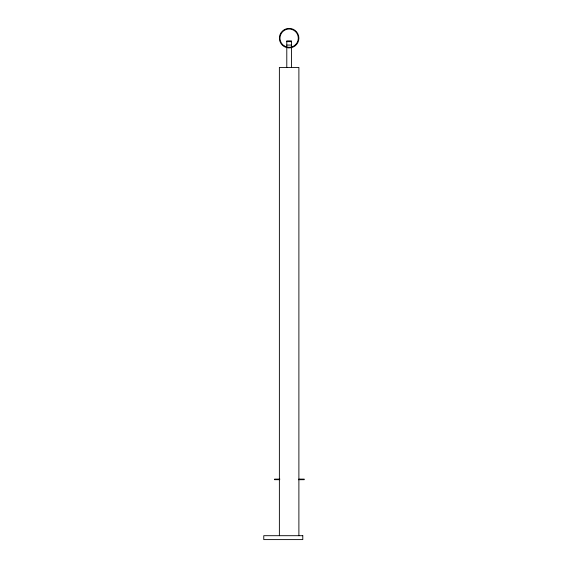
<?xml version="1.0" encoding="UTF-8"?>
<svg xmlns="http://www.w3.org/2000/svg" width="568" height="568" viewBox="0 0 568 568"><rect width="100%" height="100%" fill="white"/><g stroke="black" fill="none" stroke-linecap="round" stroke-linejoin="round"><path stroke-width="0.85" d="M286.79 41.67L291.476 41.67M286.79 45.057L291.476 45.057M279.896 479.115L274.571 479.115L274.571 479.697L279.577 479.697M298.91 479.115L304.235 479.115L304.235 479.697L298.399 479.697M298.889 535.695L298.889 67.422L279.378 67.422L279.378 535.695M291.476 67.422L291.476 40.889L286.79 40.889L286.79 67.422M302.794 535.695L263.765 535.695L263.765 539.6L302.794 539.6L302.794 535.695M284.256 46.604A9.755 9.755 0 0 0 298.889 38.155A9.755 9.755 0 0 0 284.256 29.706A9.755 9.755 0 0 0 284.256 46.604M284.547 46.1A9.173 9.173 0 0 0 298.306 38.155A9.173 9.173 0 0 0 284.547 30.21A9.173 9.173 0 0 0 284.547 46.1"/></g></svg>
